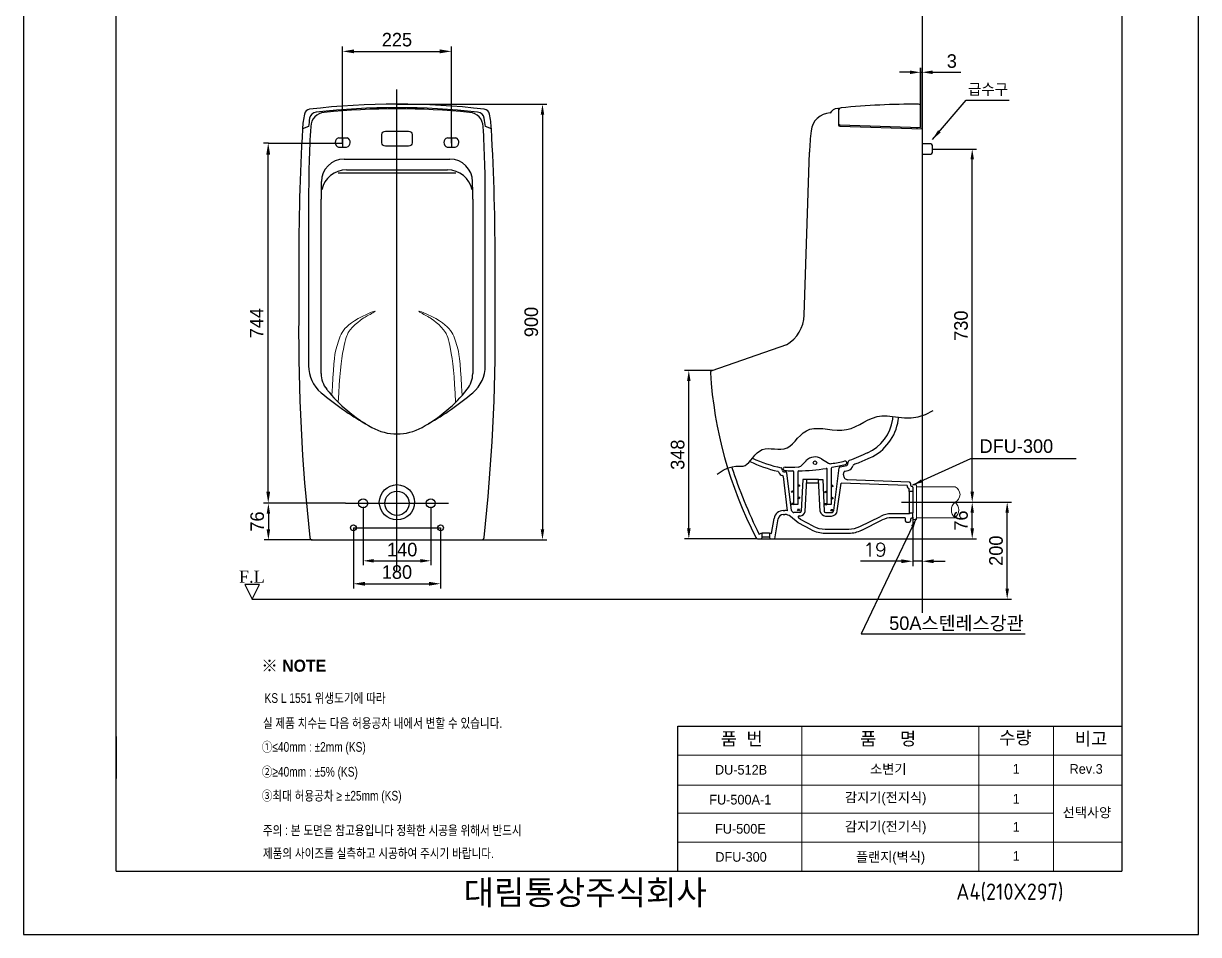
# Model space of a CAD drawing. Header units: millimetres. Extents: x 12347 to 14773, y -187 to 3243.
# Drawn here: x 12347 to 14773, y -187 to 1694 of the extents above; entities that cross this region are included whole.
import ezdxf
from ezdxf.lldxf.tags import DXFTag

# ---------------------------------------------------------------- set-up
doc = ezdxf.new("R2010")
doc.units = ezdxf.units.MM
doc.header["$LTSCALE"] = 0.2
for name, color, linetype in [('1', 2, 'CENTER'), ('2', 2, 'HIDDEN'), ('3', 3, 'Continuous'), ('Layer 1', 7, 'Continuous'), ('MAIN', 7, 'Continuous'), ('YA', 7, 'Continuous')]:
    doc.layers.add(name, color=color, linetype=linetype)
for name, color, linetype, lineweight in [('AM_6', 94, 'Continuous', 20), ('DIM', 3, 'Continuous', 15), ('Hidden', 252, 'HIDDEN', 5), ('Y', 235, 'Continuous', 50)]:
    doc.layers.add(name, color=color, linetype=linetype, lineweight=lineweight)
doc.styles.add('GHS', font='romans', dxfattribs={"bigfont": 'ghs'})
doc.styles.add('h', font='', dxfattribs={"height": 28})
doc.styles.add('MtXpl_', font='')
doc.styles.get("Standard").update_dxf_attribs({"font": 'ISOCP.SHX', "bigfont": 'WHGTXT.SHX'})
doc.styles.add('STYLE2', font='dutch.ttf', dxfattribs={"height": 25})
doc.styles.add('굴림', font='', dxfattribs={"height": 3.2})
doc.styles.add('스타일1', font='txt.shx', dxfattribs={"bigfont": 'ghs.shx'})
doc.styles.get('h').set_extended_font_data('Haansoft Batang')
doc.styles.get('MtXpl_').set_extended_font_data('Gulim', bold=True)
doc.styles.get('굴림').set_extended_font_data('Gulim')
tags = doc.linetypes.add('CENTER', pattern=[50.8, 31.75, -6.35, 6.35, -6.35]).pattern_tags.tags
tags[10:11] = [DXFTag(74, 4), DXFTag(75, 0), DXFTag(340, '0'), DXFTag(46, 1.0), DXFTag(50, 0.0), DXFTag(44, 0.0), DXFTag(45, 0.0)]
tags[8:9] = [DXFTag(74, 4), DXFTag(75, 0), DXFTag(340, '0'), DXFTag(46, 1.0), DXFTag(50, 0.0), DXFTag(44, 0.0), DXFTag(45, 0.0)]
tags[6:7] = [DXFTag(74, 4), DXFTag(75, 0), DXFTag(340, '0'), DXFTag(46, 1.0), DXFTag(50, 0.0), DXFTag(44, 0.0), DXFTag(45, 0.0)]
tags[4:5] = [DXFTag(74, 4), DXFTag(75, 0), DXFTag(340, '0'), DXFTag(46, 1.0), DXFTag(50, 0.0), DXFTag(44, 0.0), DXFTag(45, 0.0)]
tags = doc.linetypes.add('HIDDEN', pattern=[9.525, 6.35, -3.175]).pattern_tags.tags
tags[6:7] = [DXFTag(74, 4), DXFTag(75, 0), DXFTag(340, '0'), DXFTag(46, 1.0), DXFTag(50, 0.0), DXFTag(44, 0.0), DXFTag(45, 0.0)]
tags[4:5] = [DXFTag(74, 4), DXFTag(75, 0), DXFTag(340, '0'), DXFTag(46, 1.0), DXFTag(50, 0.0), DXFTag(44, 0.0), DXFTag(45, 0.0)]
doc.dimstyles.new('AM_ISO', dxfattribs={"dimtxt": 28, "dimasz": 24, "dimexe": 10, "dimexo": 0, "dimgap": 10, "dimtad": 1, "dimdec": 0, "dimdsep": 46, "dimtxsty": 'h', "dimcen": -5, "dimclrd": 256, "dimclre": 256, "dimclrt": 256, "dimadec": 0, "dimazin": 2, "dimtp": 0.1, "dimtm": 0.1, "dimtfac": 0.71, "dimtdec": 0, "dimtmove": 0, "dimatfit": 3, "dimfxl": 0, "dimlwd": -1, "dimlwe": -1, "dimarcsym": 0})
doc.dimstyles.new('AM_ISO$0', dxfattribs={"dimtxt": 28, "dimasz": 24, "dimexe": 10, "dimexo": 0, "dimgap": 10, "dimtad": 1, "dimdec": 0, "dimdsep": 46, "dimtxsty": 'h', "dimcen": -5, "dimclrd": 256, "dimclre": 256, "dimclrt": 256, "dimadec": 0, "dimazin": 2, "dimtp": 0.1, "dimtm": 0.1, "dimtfac": 0.71, "dimtdec": 0, "dimtmove": 0, "dimatfit": 3, "dimfxl": 0, "dimlwd": -1, "dimlwe": -1, "dimarcsym": 0})
doc.dimstyles.new('AM_ISO$7', dxfattribs={"dimtxt": 28, "dimasz": 24, "dimexe": 10, "dimexo": 0, "dimgap": 10, "dimtad": 1, "dimdec": 0, "dimdsep": 46, "dimtxsty": 'h', "dimcen": -5, "dimclrd": 256, "dimclre": 256, "dimclrt": 256, "dimadec": 0, "dimazin": 2, "dimtp": 0.1, "dimtm": 0.1, "dimtfac": 0.71, "dimtdec": 0, "dimtmove": 0, "dimatfit": 3, "dimfxl": 0, "dimlwd": -1, "dimlwe": -1, "dimarcsym": 0})
doc.dimstyles.get("Standard").update_dxf_attribs({"dimscale": 10, "dimtxt": 3, "dimasz": 2, "dimexe": 1, "dimexo": 0, "dimgap": 1, "dimtad": 0, "dimtih": 1, "dimtoh": 1, "dimdec": 0, "dimdsep": 46, "dimtxsty": 'Standard', "dimcen": 2, "dimadec": 0, "dimazin": 0, "dimtfac": 1, "dimtdec": 4, "dimtmove": 0, "dimatfit": 3, "dimfxl": 0, "dimtolj": 1, "dimtzin": 0, "dimarcsym": 0})

# ---------------------------------------------------------------- blocks, each defined once
blk = doc.blocks.new('*D13')
for p, q in [((13048.3, 696.2), (13048.3, 575.6)), ((13187.9, 696.2), (13187.9, 575.6)), ((13069.9, 584.6), (13166.3, 584.6))]:
    blk.add_line(p, q)
for points in [[(13069.9, 588.2), (13069.9, 581), (13048.3, 584.6)], [(13166.3, 588.2), (13166.3, 581), (13187.9, 584.6)]]:
    blk.add_solid(points)
at = {"layer": 'Defpoints', "color": 0}
for p in [(13048.3, 696.2), (13187.9, 696.2), (13187.9, 584.6)]:
    blk.add_point(p, dxfattribs=at)
at = {"insert": (13128.9, 607.6), "char_height": 28, "attachment_point": 5, "style": 'h'}
blk.add_mtext('140', dxfattribs=at)
blk = doc.blocks.new('*D17')
for p, q in [((13118.1, 1527.9), (13427.5, 1527.9)), ((13418.5, 1506.3), (13418.5, 649.5)), ((13292.8, 627.9), (13427.5, 627.9))]:
    blk.add_line(p, q)
for points in [[(13414.9, 1506.3), (13422.1, 1506.3), (13418.5, 1527.9)], [(13414.9, 649.5), (13422.1, 649.5), (13418.5, 627.9)]]:
    blk.add_solid(points)
at = {"layer": 'Defpoints', "color": 0}
for p in [(13118.1, 1527.9), (13292.8, 627.9), (13418.5, 627.9)]:
    blk.add_point(p, dxfattribs=at)
at = {"insert": (13395.5, 1077.9), "char_height": 28, "attachment_point": 5, "rotation": 90, "style": 'h'}
blk.add_mtext('900', dxfattribs=at)
blk = doc.blocks.new('*D18')
for p, q in [((13769.3, 977.7), (13711.6, 977.7)), ((13720.6, 651.5), (13720.6, 956.1)), ((13860.7, 629.9), (13711.6, 629.9))]:
    blk.add_line(p, q)
for points in [[(13717, 956.1), (13724.2, 956.1), (13720.6, 977.7)], [(13717, 651.5), (13724.2, 651.5), (13720.6, 629.9)]]:
    blk.add_solid(points)
at = {"layer": 'Defpoints', "color": 0}
for p in [(13720.6, 977.7), (13769.3, 977.7), (13860.7, 629.9)]:
    blk.add_point(p, dxfattribs=at)
at = {"insert": (13697.6, 803.8), "char_height": 28, "attachment_point": 5, "rotation": 90, "style": 'h'}
blk.add_mtext('348', dxfattribs=at)
blk = doc.blocks.new('*D20')
for p, q in [((14223.3, 1435.1), (14314.6, 1435.1)), ((14305.6, 727.1), (14305.6, 1413.5)), ((14206.6, 705.5), (14314.6, 705.5))]:
    blk.add_line(p, q)
for points in [[(14302, 1413.5), (14309.2, 1413.5), (14305.6, 1435.1)], [(14302, 727.1), (14309.2, 727.1), (14305.6, 705.5)]]:
    blk.add_solid(points)
at = {"layer": 'Defpoints', "color": 0}
for p in [(14223.3, 1435.1), (14305.6, 1435.1), (14206.6, 705.5)]:
    blk.add_point(p, dxfattribs=at)
at = {"insert": (14282.6, 1070.3), "char_height": 28, "attachment_point": 5, "rotation": 90, "style": 'h'}
blk.add_mtext('730', dxfattribs=at)
blk = doc.blocks.new('*D23')
for p, q in [((14206.6, 705.5), (14314.6, 705.5)), ((14305.6, 651.5), (14305.6, 683.9)), ((14202, 629.9), (14314.6, 629.9))]:
    blk.add_line(p, q)
for points in [[(14302, 683.9), (14309.2, 683.9), (14305.6, 705.5)], [(14302, 651.5), (14309.2, 651.5), (14305.6, 629.9)]]:
    blk.add_solid(points)
at = {"layer": 'Defpoints', "color": 0}
for p in [(14206.6, 705.5), (14305.6, 705.5), (14202, 629.9)]:
    blk.add_point(p, dxfattribs=at)
at = {"insert": (14282.6, 667.7), "char_height": 28, "attachment_point": 5, "rotation": 90, "style": 'h'}
blk.add_mtext('76', dxfattribs=at)
blk = doc.blocks.new('*D27')
for p, q in [((13011.6, 703.5), (12843.7, 703.5)), ((12852.7, 681.9), (12852.7, 649.5)), ((12943.4, 627.9), (12843.7, 627.9))]:
    blk.add_line(p, q)
for points in [[(12849.1, 681.9), (12856.3, 681.9), (12852.7, 703.5)], [(12849.1, 649.5), (12856.3, 649.5), (12852.7, 627.9)]]:
    blk.add_solid(points)
at = {"layer": 'Defpoints', "color": 0}
for p in [(13011.6, 703.5), (12852.7, 627.9), (12943.4, 627.9)]:
    blk.add_point(p, dxfattribs=at)
at = {"insert": (12829.7, 665.7), "char_height": 28, "attachment_point": 5, "rotation": 90, "style": 'h'}
blk.add_mtext('76', dxfattribs=at)
blk = doc.blocks.new('*D28')
for p, q in [((14198.8, 1525.8), (14198.8, 1602.6)), ((14202, 1477), (14202, 1602.6)), ((14177.2, 1593.6), (14155.6, 1593.6)), ((14198.8, 1593.6), (14202, 1593.6)), ((14223.6, 1593.6), (14281.9, 1593.6))]:
    blk.add_line(p, q)
for points in [[(14177.2, 1597.2), (14177.2, 1590), (14198.8, 1593.6)], [(14223.6, 1597.2), (14223.6, 1590), (14202, 1593.6)]]:
    blk.add_solid(points)
at = {"layer": 'Defpoints', "color": 0}
for p in [(14202, 1593.6), (14198.8, 1525.8), (14202, 1477)]:
    blk.add_point(p, dxfattribs=at)
at = {"insert": (14263.5, 1616.6), "char_height": 28, "attachment_point": 5, "style": 'h'}
blk.add_mtext('3', dxfattribs=at)
blk = doc.blocks.new('*D30')
for p, q in [((14206.6, 705.5), (14386.8, 705.5)), ((14377.8, 527.1), (14377.8, 683.9)), ((14202, 505.5), (14386.8, 505.5))]:
    blk.add_line(p, q)
for points in [[(14374.2, 683.9), (14381.4, 683.9), (14377.8, 705.5)], [(14374.2, 527.1), (14381.4, 527.1), (14377.8, 505.5)]]:
    blk.add_solid(points)
at = {"layer": 'Defpoints', "color": 0}
for p in [(14206.6, 705.5), (14377.8, 705.5), (14202, 505.5)]:
    blk.add_point(p, dxfattribs=at)
at = {"insert": (14354.8, 605.5), "char_height": 28, "attachment_point": 5, "rotation": 90, "style": 'h'}
blk.add_mtext('200', dxfattribs=at)
blk = doc.blocks.new('*D32')
at = {"layer": 'Defpoints', "color": 0}
for p in [(13028.1, 652.7), (13208.1, 652.7), (13208.1, 537.2)]:
    blk.add_point(p, dxfattribs=at)
at = {"layer": 'Y', "color": 0, "linetype": 'ByBlock', "lineweight": -2}
for p, q in [((13028.1, 652.7), (13028.1, 527.2)), ((13208.1, 652.7), (13208.1, 527.2)), ((13052.1, 537.2), (13184.1, 537.2))]:
    blk.add_line(p, q, dxfattribs=at)
at = {"layer": 'Y', "color": 0}
for points in [[(13052.1, 541.2), (13052.1, 533.2), (13028.1, 537.2)], [(13184.1, 541.2), (13184.1, 533.2), (13208.1, 537.2)]]:
    blk.add_solid(points, dxfattribs=at)
at = {"layer": 'Y', "color": 0, "lineweight": -2, "insert": (13118.1, 561.2), "char_height": 28, "attachment_point": 5, "style": 'h'}
blk.add_mtext('180', dxfattribs=at)
blk = doc.blocks.new('*D33')
at = {"linetype": 'ByBlock'}
for p, q in [((14183, 674.6), (14183, 573.7)), ((14159, 583.7), (14075, 583.7)), ((14202, 583.7), (14183, 583.7)), ((14202, 591.9), (14202, 573.7)), ((14226, 583.7), (14250, 583.7))]:
    blk.add_line(p, q, dxfattribs=at)
for points in [[(14159, 587.7), (14159, 579.7), (14183, 583.7)], [(14226, 587.7), (14226, 579.7), (14202, 583.7)]]:
    blk.add_solid(points)
at = {"layer": 'Defpoints', "color": 0}
for p in [(14183, 674.6), (14183, 583.7), (14202, 591.9)]:
    blk.add_point(p, dxfattribs=at)
at = {"lineweight": -2, "insert": (14105, 607.7), "char_height": 28, "attachment_point": 5, "style": 'GHS'}
blk.add_mtext('{\\Fromans,ghs|c129;19}', dxfattribs=at)
blk = doc.blocks.new('*D31')
at = {"linetype": 'ByBlock'}
for p, q in [((12852.7, 1447.5), (12842.4, 1447.5)), ((12852.4, 727.5), (12852.4, 1423.5)), ((12852.7, 703.5), (12842.4, 703.5))]:
    blk.add_line(p, q, dxfattribs=at)
for points in [[(12848.4, 1423.5), (12856.4, 1423.5), (12852.4, 1447.5)], [(12848.4, 727.5), (12856.4, 727.5), (12852.4, 703.5)]]:
    blk.add_solid(points)
at = {"layer": 'Defpoints', "color": 0}
for p in [(12852.4, 1447.5), (12852.7, 1447.5), (12852.7, 703.5)]:
    blk.add_point(p, dxfattribs=at)
at = {"lineweight": -2, "insert": (12828.4, 1075.5), "char_height": 28, "attachment_point": 5, "rotation": 90, "style": 'h'}
blk.add_mtext('744', dxfattribs=at)
blk = doc.blocks.new('*D34')
at = {"linetype": 'ByBlock'}
for p, q in [((13005.6, 1447.5), (13005.6, 1646.8)), ((13029.6, 1636.8), (13206.6, 1636.8)), ((13230.6, 1447.5), (13230.6, 1646.8))]:
    blk.add_line(p, q, dxfattribs=at)
for points in [[(13029.6, 1640.8), (13029.6, 1632.8), (13005.6, 1636.8)], [(13206.6, 1640.8), (13206.6, 1632.8), (13230.6, 1636.8)]]:
    blk.add_solid(points)
at = {"layer": 'Defpoints', "color": 0}
for p in [(13230.6, 1636.8), (13005.6, 1447.5), (13230.6, 1447.5)]:
    blk.add_point(p, dxfattribs=at)
at = {"lineweight": -2, "insert": (13118.1, 1660.8), "char_height": 28, "attachment_point": 5, "style": 'h'}
blk.add_mtext('225', dxfattribs=at)

msp = doc.modelspace()

# ---------------------------------------------------------------- hatches: boundary and pattern name
at = {"layer": 'Y'}
h = msp.add_hatch(dxfattribs=at)
h.set_pattern_fill('GRASS', color=2, scale=0.7)
h.set_pattern_definition([(90, (1978.286, -141.452), (-12.572359, 12.572359), [3.33375, -21.810967]), (45, (1978.286, -141.452), (-12.572359, 12.572359), [3.33375, -14.44625]), (135, (1978.286, -141.452), (-12.572359, -12.572359), [3.33375, -14.44625])])
h.paths.add_polyline_path([(13933.8, 691.5, 0.3951), (13938.9, 686.8), (13949.4, 686.8, 0.409341), (13951.4, 688.8), (13952.3, 742.4), (13946, 742.3), (13946.2, 701.9, -0.378568), (13941, 701.9), (13940.4, 742.3), (13930.5, 742.3)])
h = msp.add_hatch(dxfattribs=at)
h.set_pattern_fill('GRASS', color=2, scale=0.7)
h.set_pattern_definition([(90, (2047.133, -142.122), (-12.572359, 12.572359), [3.33375, -21.810967]), (45, (2047.133, -142.122), (-12.572359, 12.572359), [3.33375, -14.44625]), (135, (2047.133, -142.122), (-12.572359, -12.572359), [3.33375, -14.44625])])
edge = h.paths.add_edge_path()
edge.add_arc((14007.7, 691.2), 5.05, 183.764, 270)
edge.add_line((14007.7, 686.1), (14018.3, 686.1))
edge.add_arc((14018.3, 688.1), 2.02, 270, 359.0452)
edge.add_line((14020.3, 688.1), (14024.4, 741.7))
edge.add_line((14024.4, 741.7), (14014.9, 741.7))
edge.add_line((14014.9, 741.7), (14015, 701.3))
edge.add_arc((14012.5, 704.2), 3.87, 228.5299, 311.4701, ccw=False)
edge.add_line((14009.9, 701.3), (14009.2, 741.7))
edge.add_line((14009.2, 741.7), (13999.4, 741.6))
edge.add_line((13999.4, 741.6), (14002.7, 690.8))

# ---------------------------------------------------------------- linework, layer by layer
at = {"color": 0}
for p, q in [((14202, 1798), (14202, 477.5)), ((13008.8, 1414.1), (13227.5, 1414.1)), ((13958.9, 1092.1), (13969.9, 1428.7)), ((12996.6, 1385.9), (13239.6, 1385.9)), ((12935.7, 1331.5), (12935.7, 987.8)), ((12961.7, 971.2), (12961.7, 1331.5)), ((13274.5, 1331.5), (13274.5, 971.2)), ((13300.5, 987.8), (13300.5, 1331.5)), ((12915.3, 1192.3), (12915.3, 1084.7)), ((13320.9, 1084.7), (13320.9, 1192.3)), ((13922.2, 1030.7), (13767.8, 977)), ((13952.9, 781.2), (13962.5, 791.2)), ((13994.6, 795.3), (14008.7, 786.5)), ((14019.8, 688.5), (14030.8, 776.4)), ((14048.8, 784.1), (14049.2, 787.7)), ((14049.2, 787.7), (14049.3, 788.9)), ((13913.4, 774.1), (13913.5, 773.1)), ((13913.8, 771), (13913.5, 773.1)), ((13924.5, 688), (13915.7, 758.8)), ((13932.8, 688.5), (13923.1, 766.1)), ((13937.5, 700.6), (13937.5, 767.7)), ((13945.7, 768.6), (13945.7, 700.6)), ((13955.7, 752.6), (13952.6, 687.1)), ((13964, 752.6), (13955.7, 752.6)), ((13960.9, 686.7), (13964, 752.6)), ((13988.6, 752.6), (13964, 752.6)), ((13991.7, 686.7), (13988.6, 752.6)), ((13988.6, 752.6), (13996.9, 752.6)), ((13996.9, 752.6), (14000, 687.1)), ((14006.1, 700.6), (14006.1, 773.6)), ((14014.4, 775), (14014.4, 700.6)), ((14040.1, 762.2), (14040.7, 766.9)), ((13989, 745.3), (13963.6, 745.3)), ((14027.1, 687.5), (14035.1, 745.1)), ((14183, 736.5), (14183, 727.5)), ((14175.7, 727.5), (14175.7, 683.6)), ((14183, 727.5), (14175.7, 727.5)), ((14183, 727.5), (14183, 683.6)), ((13949.9, 684.5), (13937.3, 684.5)), ((13945.7, 700.6), (13937.5, 700.6)), ((14002.7, 684.5), (14015.3, 684.5)), ((14014.4, 700.6), (14006.1, 700.6)), ((14175.9, 681.8), (14139, 681.8)), ((14175.7, 683.6), (14183, 683.6)), ((14183, 674.6), (14183, 683.6)), ((13891, 641.1), (13897, 672.1)), ((13898, 630.1), (13905.3, 671.1)), ((13946.5, 663.2), (13930.6, 676.1)), ((13973.5, 648.9), (13946.5, 663.2)), ((13951.1, 670.2), (13947.1, 673.4)), ((13977.4, 656.2), (13951.1, 670.2)), ((14167.4, 673.5), (14138.7, 673.5)), ((13871.1, 629.9), (13871.8, 633.5)), ((13887.4, 641.9), (13871.8, 641.9)), ((13871.8, 633.5), (13871.8, 641.9)), ((13887.4, 633.5), (13871.8, 633.5)), ((13887.4, 641.9), (13887.4, 633.5)), ((13887.4, 633.5), (13888.1, 629.9)), ((14001.9, 650.1), (14050.6, 650.1)), ((14001.9, 641.8), (14050.6, 641.8)), ((12943.4, 627.9), (13292.8, 627.9)), ((13864, 629.9), (14202, 629.9)), ((12819.3, 505.5), (14202, 505.5))]:
    msp.add_line(p, q, dxfattribs=at)
at = {"color": 0, "linetype": 'CENTER'}
for p, q in [((13118.1, 562.4), (13118.1, 1558)), ((13011.6, 703.5), (13224.7, 703.5))]:
    msp.add_line(p, q, dxfattribs=at)
at = {"color": 0, "linetype": 'Continuous'}
msp.add_line((14191.6, 1480), (14191.6, 1477.3), dxfattribs=at)
at = {"color": 0, "lineweight": -2}
for p, q in [((13005.6, 1458.3), (13005.6, 1438.8)), ((13230.6, 1458.3), (13230.6, 1438.8)), ((12852.4, 1447.5), (13005.6, 1447.5))]:
    msp.add_line(p, q, dxfattribs=at)
at = {"color": 0}
for points in [[(13284.7, 1511.5, 0.054684), (12951.5, 1511.5, 0.325397)], [(14012.7, 1509.5, -0.234802), (14028.2, 1519.7, -0.448928), (14029.4, 1518.6), (14029.4, 1485.2, 0.405474), (14032.4, 1482.1), (14202, 1477), (14202, 591.9)], [(12937.9, 1498.6, 0.02097), (12935.7, 1481.3), (12923.1, 1477, 0.013696)], [(13313.1, 1477), (13300.6, 1481.3, 0.02097), (13298.4, 1498.6, 0.325397)], [(13013.7, 1392), (13222.5, 1392, -0.280363)]]:
    msp.add_lwpolyline(points, format="xyb", dxfattribs=at)
at = {"color": 0, "linetype": 'Continuous'}
msp.add_lwpolyline([(14029.4, 1487.9, 0.405474), (14032.4, 1484.8), (14198.8, 1479.9), (14198.8, 1525.8, 0.201611), (14194.7, 1527.9, 0.022618), (14035, 1520.3, 0.387286), (14029.4, 1514.1)], format="xyb", dxfattribs=at)
at = {"color": 0}
msp.add_lwpolyline([(13118.1, 1472), (13142, 1472, -0.414214), (13149.3, 1464.8), (13149.3, 1448.1, -0.414214), (13142, 1440.8), (13118.1, 1440.8), (13094.2, 1440.8, -0.414214), (13086.9, 1448.1), (13086.9, 1464.8, -0.414214), (13094.2, 1472)], format="xyb", close=True, dxfattribs=at)
for points in [[(14220.2, 1445.5), (14202, 1445.5)], [(14223.3, 1427.9), (14223.3, 1442.4)], [(14202, 1424.7), (14220.2, 1424.7)], [(13779.4, 763.7), (13791.6, 771.5), (13801.8, 776.4), (13810.3, 779), (13817.3, 780.1), (13823.2, 780.3), (13828.2, 780.1), (13832.5, 780.3), (13836.6, 781.4), (13840.5, 784), (13844.4, 787.8), (13848.4, 792.4), (13852.5, 797.4), (13856.9, 802.5), (13861.5, 807.3), (13866.5, 811.4), (13872, 814.3), (13877.9, 815.9), (13884.2, 816.4), (13890.7, 816.2), (13897.4, 815.7), (13904.2, 815.2), (13910.8, 815.2), (13917.3, 816), (13923.4, 818.1), (13929.1, 821.6), (13934.5, 826.3), (13939.8, 831.8), (13945.2, 837.6), (13950.8, 843.4), (13956.8, 848.8), (13963.3, 853.2), (13970.6, 856.4), (13978.7, 857.9), (13987.6, 858.2), (13996.9, 857.6), (14006.7, 856.5), (14016.7, 855.3), (14026.8, 854.5), (14036.7, 854.5), (14046.4, 855.6), (14055.6, 858.1), (14064.5, 861.8), (14073.3, 866.2), (14082, 870.9), (14090.8, 875.5), (14099.9, 879.5), (14109.3, 882.5), (14119.3, 884), (14129.9, 883.9), (14141.2, 882.7), (14153.2, 881.2), (14165.9, 880.1), (14179.4, 880.2), (14193.8, 882.3), (14208.9, 887.1), (14225, 895.4)]]:
    msp.add_lwpolyline(points, dxfattribs=at)
msp.add_circle((13981.1, 787.1), 3.68, dxfattribs=at)
at = {"color": 0, "linetype": 'HIDDEN'}
msp.add_circle((13118.1, 703.5), 25, dxfattribs=at)
at = {"color": 0}
for centre, radius, start, end in [((13142.9, 1463.9), 220.2, 168.6175, 176.6014), ((12939.3, 1504.9), 12.5, 96.745, 168.6175), ((13118.1, -7.1), 1535, 83.255, 96.745), ((12953.2, 1496), 15.6, 96.26, 170.3905), ((12971.2, 1479.8), 31.2, 95.6439, 176.691), ((13118.1, -7.1), 1525.3, 84.3561, 95.6439), ((13265.1, 1479.8), 31.2, 3.309, 84.3561), ((13283, 1496), 15.6, 9.6095, 83.74), ((13296.9, 1504.9), 12.5, 11.3825, 83.255), ((13093.3, 1463.9), 220.2, 3.3986, 11.3825), ((14014.2, 1468), 41.6, 92.4909, 173.7099), ((14417.9, -7811.8), 9330.2, 92.48891, 92.49087), ((15535.7, 1331.5), 2600, 176.691, 180), ((10700.5, 1331.5), 2600, 0, 3.309), ((18115.3, 1192.3), 5200, 176.8614, 180), ((8120.9, 1192.3), 5200, 0, 3.1386), ((14489.7, 1415.6), 520, 173.7099, 178.5507), ((14220.2, 1442.4), 3.12, 0, 90), ((13008.8, 1367.3), 46.8, 90, 179.1885), ((13227.5, 1367.3), 46.8, 0.8115, 90), ((14220.2, 1427.9), 3.12, 270, 0), ((13013.7, 1340), 52, 90, 167.9541), ((13222.5, 1340), 52, 12.0459, 90), ((15535.7, 1331.5), 2574, 179.1885, 180), ((10700.5, 1331.5), 2574, 0, 0.8115), ((13886.1, 1094), 72.8, 299.6942, 358.5507), ((16742.8, 1052.4), 3827.6, 179.5171, 186.2965), ((9493.4, 1052.4), 3827.6, 353.7035, 0.4829), ((13008.5, 987.4), 72.8, 180, 229.8323), ((13013.7, 971.2), 52, 180, 218.546), ((13222.5, 971.2), 52, 321.454, 0), ((13227.7, 987.4), 72.8, 310.1677, 0), ((13770.4, 972.7), 5.2, 119.6942, 197.3398), ((14618.1, 1026), 854.6, 183.5757, 207.3799), ((13118.1, 953.8), 107.1, 241.1356, 298.8644), ((14874.8, 1131.5), 1122.9, 198.3169, 206.0046), ((13910.3, 773.7), 3.12, 6.8256, 78.3897), ((13919.2, 774.6), 3.66, 88.5121, 268.5121), ((13930.5, 1280), 501.8, 268.7187, 271.8369), ((13946.3, 787.5), 9.15, 271.8369, 316.1001), ((13981, 773.3), 25.8, 58.3168, 136.1001), ((14013.5, 794.3), 9.15, 238.3168, 279.7007), ((14017.1, 775), 2.75, 101.1405, 180), ((13930.5, 1280), 501.8, 279.7007, 282.8749), ((13941.6, 1158.6), 388.2, 281.1405, 283.2737), ((13576.5, 2926), 2192.7, 281.9547, 282.3029), ((14033.6, 776), 2.75, 101.5737, 172.8568), ((13930.9, 1277.6), 509.2, 281.5737, 283.151), ((14042.9, 787.1), 3.66, 283.0432, 99.5367), ((14046.1, 784.4), 2.75, 283.151, 353.9924), ((14046.1, 784.4), 13.7, 283.151, 345.3709), ((14052.4, 788.6), 3.12, 110.3242, 173.9924), ((14062.4, 780.2), 3.12, 111.0145, 165.3709), ((13903.9, 767.6), 2.08, 16.3625, 77.3116), ((13916.5, 771.3), 11.1, 196.3625, 257.241), ((13916.5, 771.3), 2.75, 186.8256, 268.3772), ((13913.6, 758.5), 2.08, 7.1432, 77.241), ((13930.9, 1277.6), 509.2, 268.3772, 268.8223), ((13930.4, 1276.4), 505.6, 268.7166, 269.0898), ((13920.3, 765.7), 2.75, 7.1432, 88.8223), ((13941.6, 1158.6), 388.2, 267.1679, 268.9996), ((13934.7, 767.7), 2.75, 0, 88.9996), ((13947.5, 768.6), 1.83, 90.8794, 180), ((13941.6, 1158.6), 388.2, 270.8794, 279.2545), ((14004.3, 773.6), 1.83, 0, 99.2545), ((14043.8, 766.6), 3.12, 102.46, 173.8052), ((13930.9, 1277.6), 520.2, 282.46, 283.151), ((13915.6, 669.8), 18.7, 90, 172.9532), ((13915.6, 669.8), 10.4, 90, 172.9532), ((13937.3, 689), 4.58, 187.1432, 270), ((13949.9, 687.2), 2.75, 270, 356.9178), ((13949.2, 689.1), 12, 273.5606, 348.3979), ((14003.4, 689.1), 12, 191.6021, 266.4394), ((14002.7, 687.2), 2.75, 183.0822, 270), ((14015.3, 689), 4.58, 352.8568, 352.8568), ((14015.3, 689), 4.58, 270, 352.8568), ((14015.3, 689), 11.9, 270, 352.8568), ((14139, 629.8), 52, 90, 116.335), ((14183, 683.6), 7.32, 180, 193.8061), ((13948.4, 675.1), 2.08, 90, 231.0492), ((14001.9, 702.1), 52, 241.9577, 270), ((14050.6, 702.1), 52, 270, 296.335), ((14139, 629.8), 43.7, 90, 116.335), ((12943.4, 633.1), 5.2, 185.3854, 270), ((13292.8, 633.1), 5.2, 270, 354.6146), ((13864, 635.1), 5.2, 204.5718, 270), ((14001.9, 702.1), 60.3, 241.9577, 270), ((14050.6, 702.1), 60.3, 270, 296.335)]:
    msp.add_arc(centre, radius, start, end, dxfattribs=at)
at = {"color": 0, "extrusion": (0, 0, -1)}
for centre, major_axis, start_param, end_param in [((13872.4, 1285.5), (0, 526), 2.710732, 2.790487), ((13871.8, 633.5), (0, 8.42), -0.835336, 0), ((13887.4, 633.5), (0, 8.42), 0, 0.447836)]:
    msp.add_ellipse(centre, major_axis=major_axis, ratio=0.988907, start_param=start_param, end_param=end_param, dxfattribs=at)
at = {"color": 0}
msp.add_open_spline([(14094.8, 797.3), (14086.6, 793.5), (14078.3, 789.9), (14067, 785.3), (14064.1, 784.2), (14061.3, 783.1)], degree=3, knots=[2.71003593, 2.71003593, 2.71003593, 2.71003593, 2.76109436, 2.76109436, 2.77853922, 2.77853922, 2.77853922, 2.77853922], dxfattribs=at)
at = {"layer": '1', "color": 0}
msp.add_line((14159.9, 705.5), (14206.6, 705.5), dxfattribs=at)
at = {"layer": '2', "color": 0}
for centre, radius in [((13118.1, 705.5), 36.4), ((13048.3, 703.5), 9.36), ((13187.9, 703.5), 9.36)]:
    msp.add_circle(centre, radius, dxfattribs=at)
at = {"layer": '3', "color": 0}
for p, q in [((14175.9, 746.9), (14048.9, 752)), ((14171.1, 739.9), (14035.1, 745.1)), ((14175.7, 727.5), (14175.7, 732.2)), ((14178.4, 744.2), (14178.4, 740.9)), ((14182, 737.8), (14180.5, 738.2)), ((13915.6, 688.5), (13919, 688.5)), ((13915.6, 680.2), (13919, 680.2)), ((14002.7, 684.5), (14009, 684.5)), ((13949.9, 677.1), (13948.4, 677.1)), ((14002.7, 677.1), (14015.3, 677.1)), ((14073.7, 655.5), (14116, 676.4)), ((14077.4, 648), (14119.7, 669)), ((14167.4, 673.5), (14167.4, 667.1)), ((14170.2, 664.3), (14175.7, 664.3)), ((14178.4, 670.2), (14178.4, 667.1)), ((14182, 673.2), (14180.5, 672.8))]:
    msp.add_line(p, q, dxfattribs=at)
for centre, radius, start, end in [((13355, 1397.8), 609.9, 229.8323, 240.3281), ((13217, 1133.3), 312, 218.546, 241.1356), ((13019.2, 1133.3), 312, 298.8644, 321.454), ((12881.3, 1397.8), 609.9, 299.6719, 310.1677), ((14051.1, 890.5), 91.5, 294.9299, 351.45), ((14051.1, 890.5), 103, 294.9299, 351.45), ((11426.5, 1285.1), 2745.6, 351.45, 351.5696), ((11426.5, 1285.1), 2757, 351.45, 351.575), ((13963.1, 1030.6), 267.5, 244.1087, 257.3116), ((13963.1, 1030.6), 259.1, 244.5687, 258.3897), ((14049.2, 761.2), 9.15, 173.8052, 267.838), ((14181.2, 740.6), 10.1, 184.1488, 236.9443), ((14175.7, 744.2), 2.75, 0, 85.6854), ((14181.2, 740.9), 2.75, 180, 255.4258), ((14181.6, 736.5), 1.37, 0, 75.4258), ((13919, 661.9), 26.6, 78.0729, 90), ((13919, 661.9), 18.3, 51.0492, 90), ((14170.2, 667.1), 2.75, 180, 270), ((14175.7, 667.1), 2.75, 270, 360), ((14181.2, 670.2), 2.75, 104.5742, 180), ((14181.6, 674.6), 1.37, 284.5742, 0)]:
    msp.add_arc(centre, radius, start, end, dxfattribs=at)
at = {"layer": 'Defpoints', "color": 0, "linetype": 'ByBlock'}
for p in [(13118.1, 1520.6), (14194.7, 1527.9), (14194.7, 1527.9), (14196.8, 1526.2), (14196.8, 1479.9), (13149.3, 1456.4)]:
    msp.add_point(p, dxfattribs=at)
at = {"layer": 'DIM', "color": 0}
for p, q in [((13953.6, 243.3), (13953.6, -56.7)), ((14319.5, 243.3), (14319.5, -56.7)), ((14473.5, 243.3), (14473.5, -56.7)), ((13698, 183.3), (14614.6, 183.3)), ((13698, 121.5), (14614.6, 121.5)), ((13698, 63.3), (14473.5, 63.3)), ((13698, 3.3), (14614.6, 3.3))]:
    msp.add_line(p, q, dxfattribs=at)
at = {"layer": 'Hidden', "ltscale": 20}
for p, q in [((14190.4, 741.2), (14183, 741.2)), ((14190.4, 669.8), (14190.4, 741.2)), ((14270.1, 737.3), (14190.4, 737.3)), ((14190.4, 669.8), (14183, 669.8)), ((14270.1, 673.6), (14190.4, 673.6))]:
    msp.add_line(p, q, dxfattribs=at)
for centre, radius, start, end in [((14262.9, 721.4), 17.5, 294.3625, 65.6375), ((14282.9, 689.6), 20.4, 128.678, 231.322), ((14257.4, 689.6), 20.4, 308.678, 51.322)]:
    msp.add_arc(centre, radius, start, end, dxfattribs=at)
at = {"layer": 'Layer 1', "color": 0, "lineweight": 18}
for points in [[(13046.1, 1089.4), (13101.4, 1114.1), (13054.5, 1089.2), (13051.4, 1087.4)], [(13190.1, 1089.4), (13134.8, 1114.1), (13181.7, 1089.2), (13184.8, 1087.4)], [(12992.5, 1022.1), (13001.7, 1048.4), (12998.8, 1064.7), (13046.1, 1089.4)], [(13051.4, 1087.4), (13049.3, 1086.2), (13027.1, 1071.6), (13017.7, 1055.9)], [(13184.8, 1087.4), (13187, 1086.2), (13209.2, 1071.6), (13218.5, 1055.9)], [(13243.8, 1022.1), (13234.5, 1048.4), (13237.4, 1064.7), (13190.1, 1089.4)], [(13017.7, 1055.9), (13013.1, 1049.7), (13001.8, 1018.4), (12997, 912.1)], [(13218.5, 1055.9), (13223.1, 1049.7), (13234.4, 1018.4), (13239.2, 912.1)], [(12983.9, 926), (12986.4, 980.1), (12989.4, 1013.4), (12992.5, 1022.1)], [(13252.4, 926), (13249.9, 980.1), (13246.8, 1013.4), (13243.8, 1022.1)]]:
    msp.add_open_spline(points, degree=3, dxfattribs=at)
at = {"layer": 'MAIN', "color": 0}
msp.add_lwpolyline([(12834.3, 535.5), (12804.3, 535.5), (12819.3, 505.5), (12834.3, 535.5)], dxfattribs=at)
at = {"layer": 'Y', "color": 0, "lineweight": -2}
for p, q in [((12997.8, 1458.3), (13015.2, 1458.3)), ((13222.2, 1458.3), (13239.6, 1458.3)), ((12997.4, 1438.8), (13014.2, 1438.8)), ((13221.8, 1438.8), (13238.6, 1438.8)), ((13028.1, 652.7), (13208.1, 652.7))]:
    msp.add_line(p, q, dxfattribs=at)
for centre in [(13028.1, 652.7), (13208.1, 652.7)]:
    msp.add_circle(centre, 6, dxfattribs=at)
for centre, radius, start, end in [((13000.7, 1448.5), 10.2, 106.5267, 251.0976), ((13011.4, 1448.7), 10.3, 285.6563, 68.4765), ((13225.1, 1448.5), 10.2, 106.5267, 251.0976), ((13235.8, 1448.8), 10.3, 285.6563, 68.4765)]:
    msp.add_arc(centre, radius, start, end, dxfattribs=at)
at = {"layer": 'YA', "color": 7}
for p, q in [((14614.6, 3123.3), (14614.6, -56.7)), ((12538.6, -56.7), (12538.6, 2053.1)), ((13698, 243.3), (14614.6, 243.3)), ((13698, -56.7), (13698, 243.3)), ((12538.6, 221.8), (12538.6, 135.3)), ((12538.6, -56.7), (14614.6, -56.7))]:
    msp.add_line(p, q, dxfattribs=at)
at = {"layer": 'YA', "color": 0}
msp.add_lwpolyline([(12347.2, -187.2), (14772.7, -187.2), (14772.7, 3243.1), (12347.2, 3243.1)], close=True, dxfattribs=at)

# ---------------------------------------------------------------- texts
at = {"color": 3, "style": '굴림', "width": 0.8}
for s, p in [('KS L 1551 위생도기에 따라', (12844.8, 291.2)), ('실 제품 치수는 다음 허용공차 내에서 변할 수 있습니다.', (12841.4, 239.5)), ('①≤40mm : ±2mm (KS)', (12839.1, 190.2)), ('②≥40mm : ±5%%% (KS)', (12839.1, 138.9)), ('③최대 허용공차 ≥ ±25mm (KS)', (12839.1, 89.4))]:
    msp.add_text(s, height=20, dxfattribs=at).set_placement(p)
at = {"color": 1, "style": '굴림', "width": 0.8}
for s, p in [('주의 : 본 도면은 참고용입니다 정확한 시공을 위해서 반드시', (12841.4, 18)), ('제품의 사이즈를 실측하고 시공하여 주시기 바랍니다.', (12841.4, -29.4))]:
    msp.add_text(s, height=20, dxfattribs=at).set_placement(p)
at = {"color": 0, "linetype": 'ByBlock', "insert": (14338.3, 1557.6), "char_height": 26, "attachment_point": 5}
msp.add_mtext('급수구', dxfattribs=at)
at = {"layer": '2', "style": 'MtXpl_'}
msp.add_text('※ NOTE', height=25, dxfattribs=at).set_placement((12838, 355.5))
at = {"layer": 'AM_6', "color": 0, "char_height": 28, "attachment_point": 4, "style": 'h'}
for s, insert in [('DFU-300', (14320.8, 821.3)), ('50A{\\fGulim|b0|i0|c129|p50;스텐레스강관}', (14134.2, 454.3))]:
    msp.add_mtext(s, dxfattribs=dict(at, insert=insert))
at = {"layer": 'DIM', "color": 0, "attachment_point": 1}
for s, insert, char_height, width, style in [('F.L', (12791.8, 564.4), 25, 67.266, 'STYLE2'), ('{\\fGulim|b0|i0|c129|p50;DU-512B}', (13774.6, 163.1), 20, 17, '스타일1'), ('{\\fGulim|b0|i0|c129|p50;소변기}', (14094.7, 164.7), 20, 147, '스타일1'), ('{\\fGulim|b0|i0|c129|p50;Rev.3}', (14506.6, 164.8), 20, 147, '스타일1'), ('{\\fGulim|b0|i0|c129|p50;FU-500A-1}', (13762.8, 101.3), 20, 17, '스타일1'), ('{\\fGulim|b0|i0|c129|p50;감지기(전지식)}', (14042.9, 105.9), 20, 290, '스타일1'), ('{\\fGulim|b0|i0|c129|p50;선택사양}', (14492.3, 74.9), 20, 115.263, '스타일1'), ('{\\fGulim|b0|i0|c129|p50;FU-500E}', (13774.8, 41.1), 20, 17, '스타일1'), ('{\\fGulim|b0|i0|c129|p50;감지기(전기식)}', (14042.9, 45.9), 20, 290, '스타일1'), ('{\\fGulim|b0|i0|c129|p50;DFU-300}', (13775.3, -16.9), 20, 17, '스타일1'), ('{\\fGulim|b0|i0|c129|p50;플랜지(벽식)}', (14065.4, -16.9), 20, 315, '스타일1'), ('{\\fGulim|b0|i0|c129|p50;       대림통상주식회사\\P}', (13128.5, -75.5), 50, 1090, '스타일1')]:
    msp.add_mtext(s, dxfattribs=dict(at, insert=insert, char_height=char_height, width=width, style=style))
at = {"layer": 'DIM', "color": 0, "attachment_point": 1, "style": '스타일1'}
for s, insert, char_height in [('{\\fGulim|b0|i0|c129|p50;품  번}', (13786.5, 230.3), 26.746), ('{\\fGulim|b0|i0|c129|p50;품     명}', (14074.1, 230.5), 26.746), ('{\\fGulim|b0|i0|c129|p50;수량}', (14361.3, 232.7), 26.746), ('{\\fGulim|b0|i0|c129|p50;비고}', (14517.3, 230.7), 26.746), ('{\\fGulim|b0|i0|c129|p50;1\\P}', (14389.2, 165), 20), ('{\\fGulim|b0|i0|c129|p50;1\\P}', (14389.2, 103.2), 20), ('{\\fGulim|b0|i0|c129|p50;1\\P}', (14389.2, 45), 20), ('{\\fGulim|b0|i0|c129|p50;1\\P}', (14389.2, -15), 20)]:
    msp.add_mtext(s, dxfattribs=dict(at, insert=insert, char_height=char_height))
at = {"layer": 'YA', "color": 7}
msp.add_text('A4(210X297)', height=33.819, dxfattribs=at).set_placement((14272.5, -115.6))

# ---------------------------------------------------------------- dimensions: what is measured, and where the dimension line sits
at = {"color": 0, "lineweight": -2}
dim = msp.add_linear_dim(base=(13230.6, 1636.8), p1=(13005.6, 1447.5), p2=(13230.6, 1447.5), dimstyle='AM_ISO$0', dxfattribs=at)
dim.commit()
dim.dimension.update_dxf_attribs({"geometry": '*D34', "text_midpoint": (13118.1, 1660.8)})
at = {"color": 0}
dim = msp.add_linear_dim(base=(14202, 1593.6), p1=(14198.8, 1525.8), p2=(14202, 1477), dimstyle='AM_ISO', override={"dimscale": 0.9}, dxfattribs=at)
dim.commit()
dim.dimension.update_dxf_attribs({"geometry": '*D28', "text_midpoint": (14263.5, 1616.6)})
for base, p1, p2, picture, middle in [((13418.5, 627.9), (13118.1, 1527.9), (13292.8, 627.9), '*D17', (13395.5, 1077.9)), ((14305.6, 1435.1), (14206.6, 705.5), (14223.3, 1435.1), '*D20', (14282.6, 1070.3)), ((13720.6, 977.7), (13860.7, 629.9), (13769.3, 977.7), '*D18', (13697.6, 803.8)), ((12852.7, 627.9), (13011.6, 703.5), (12943.4, 627.9), '*D27', (12829.7, 665.7)), ((14305.6, 705.5), (14202, 629.9), (14206.6, 705.5), '*D23', (14282.6, 667.7)), ((14377.8, 705.5), (14202, 505.5), (14206.6, 705.5), '*D30', (14354.8, 605.5))]:
    dim = msp.add_linear_dim(base=base, p1=p1, p2=p2, angle=90, dimstyle='AM_ISO', override={"dimscale": 0.9}, dxfattribs=at)
    dim.commit()
    dim.dimension.update_dxf_attribs({"geometry": picture, "text_midpoint": middle})
at = {"color": 0, "lineweight": -2}
dim = msp.add_linear_dim(base=(12852.4, 1447.5), p1=(12852.7, 703.5), p2=(12852.7, 1447.5), angle=90, dimstyle='AM_ISO$0', dxfattribs=at)
dim.commit()
dim.dimension.update_dxf_attribs({"geometry": '*D31', "text_midpoint": (12828.4, 1075.5)})
at = {"color": 0}
dim = msp.add_linear_dim(base=(13187.9, 584.6), p1=(13048.3, 696.2), p2=(13187.9, 696.2), dimstyle='AM_ISO', override={"dimscale": 0.9}, dxfattribs=at)
dim.commit()
dim.dimension.update_dxf_attribs({"geometry": '*D13', "text_midpoint": (13128.9, 584.6), "dimtype": 160})
at = {"color": 0, "lineweight": -2}
dim = msp.add_linear_dim(base=(14183, 583.7), p1=(14202, 591.9), p2=(14183, 674.6), text='{\\Fromans,ghs|c129;<>}', dimstyle='AM_ISO$0', override={"dimtxsty": 'GHS'}, dxfattribs=at)
dim.commit()
dim.dimension.update_dxf_attribs({"geometry": '*D33', "text_midpoint": (14105, 583.7), "dimtype": 160})
at = {"layer": 'Y', "color": 0, "lineweight": -2}
dim = msp.add_linear_dim(base=(13208.1, 537.2), p1=(13028.1, 652.7), p2=(13208.1, 652.7), dimstyle='AM_ISO$0', override={"dimclrd": 0, "dimclre": 0, "dimclrt": 0, "dimlwd": 65534, "dimlwe": 65534}, dxfattribs=at)
dim.commit()
dim.dimension.update_dxf_attribs({"geometry": '*D32', "text_midpoint": (13118.1, 561.2)})

# ---------------------------------------------------------------- leaders
at = {"color": 0}
msp.add_leader([(14223.7, 1455.1), (14292.8, 1535.9), (14382, 1535.9)], dimstyle='AM_ISO$7', override={"dimscale": 0.9}, dxfattribs=at)
at = {"layer": 'DIM', "color": 0, "annotation_type": 0, "has_hookline": 1, "hookline_direction": 0}
for points, text_width in [([(14183.2, 741.4), (14302.5, 795.7), (14322.5, 795.7)], 188), ([(14190.8, 673.3), (14076.3, 433.5), (14096.3, 433.5)], 308.6)]:
    msp.add_leader(points, dimstyle='Standard', override={"dimtad": 2}, dxfattribs=dict(at, text_width=text_width))

doc.saveas('drawing.dxf')
